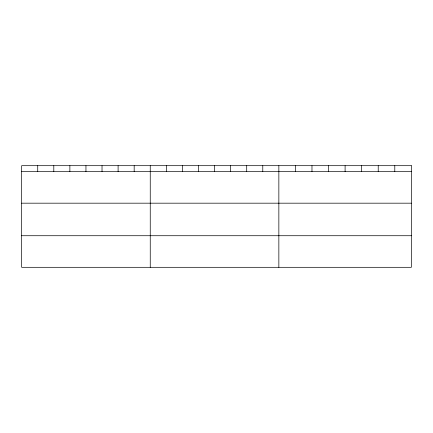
<?xml version="1.0" encoding="UTF-8"?>
<svg xmlns="http://www.w3.org/2000/svg" width="433" height="433" viewBox="0 0 433 433"><rect width="100%" height="100%" fill="white"/><g stroke="black" fill="none" stroke-linecap="round" stroke-linejoin="round"><path stroke-width="0.65" d="M21.65 171.592L411.35 171.592M21.65 203.18L411.35 203.18M21.65 235.725L411.35 235.725M394.788 165.687L394.788 171.592M378.225 165.687L378.225 171.592M361.663 165.687L361.663 171.592M345.101 165.687L345.101 171.592M328.539 165.687L328.539 171.592M311.976 165.687L311.976 171.592M295.414 165.687L295.414 171.592M278.852 165.687L278.852 267.313M262.777 165.687L262.777 171.592M246.702 165.687L246.702 171.592M230.627 165.687L230.627 171.592M214.552 165.687L214.552 171.592M198.476 165.687L198.476 171.592M182.401 165.687L182.401 171.592M166.326 165.687L166.326 171.592M150.251 165.687L150.251 267.313M134.176 165.687L134.176 171.592M118.101 165.687L118.101 171.592M102.026 165.687L102.026 171.592M85.951 165.687L85.951 171.592M69.875 165.687L69.875 171.592M53.8 165.687L53.8 171.592M37.725 165.687L37.725 171.592M411.35 165.687L21.65 165.687L21.65 267.313L411.35 267.313L411.35 165.687"/></g></svg>
